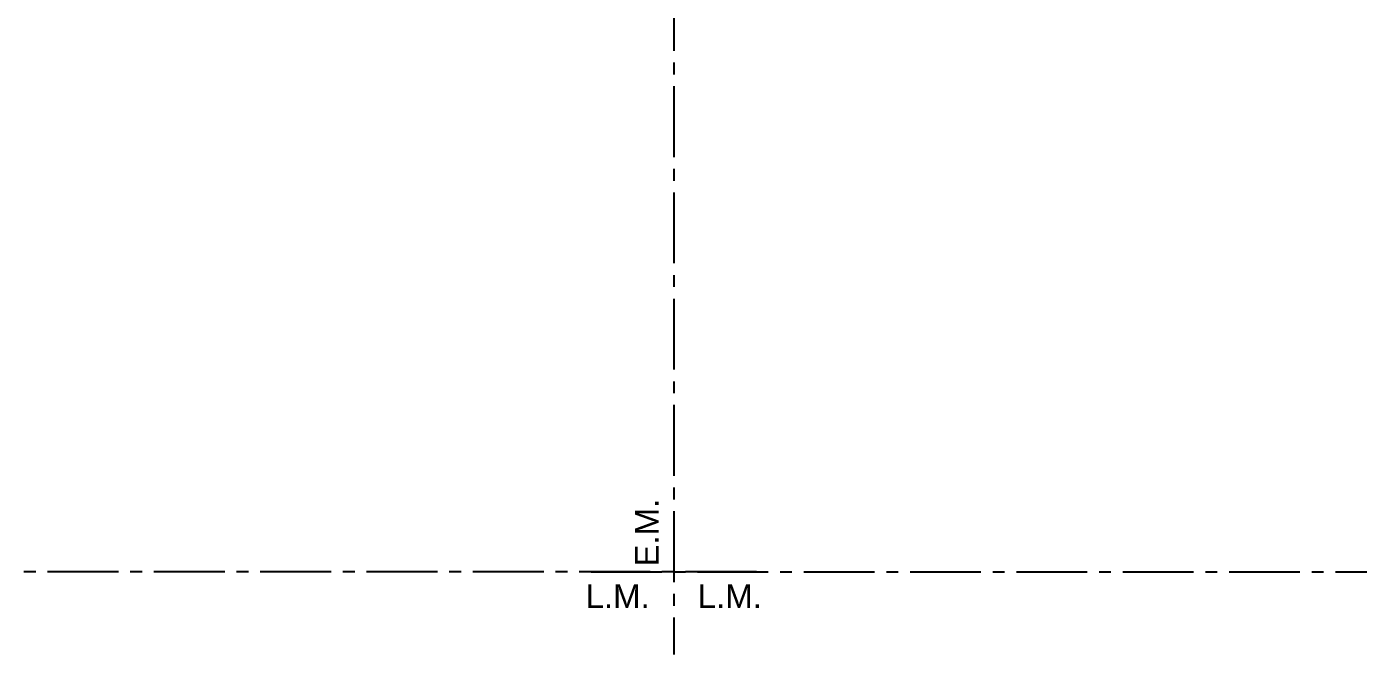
# Model space of a CAD drawing. Header units: millimetres. Extents: x 141 to 475, y -20 to 129.
# Drawn here: x 247.9 to 259.17, y 64.72 to 70.04 of the extents above; entities that cross this region are included whole.
import ezdxf

# ---------------------------------------------------------------- set-up
doc = ezdxf.new("R2010")
doc.units = ezdxf.units.MM
doc.header["$LTSCALE"] = 0.1
doc.header["$MEASUREMENT"] = 0
doc.linetypes.add('ACAD_ISO04W100', pattern=[30, 24, -3, 0, -3])
doc.layers.add('EJES', color=6, linetype='Continuous')
doc.layers.add('Textos', color=7, linetype='Continuous')
doc.styles.add('Diego', font='arial.ttf')

msp = doc.modelspace()

# ---------------------------------------------------------------- linework, layer by layer
at = {"layer": 'EJES', "linetype": 'ACAD_ISO04W100', "ltscale": 0.25}
for p, q in [((253.3729, 81.237), (253.3729, 64.7243)), ((253.3729, 81.237), (253.3729, 64.7243)), ((254.0729, 65.4243), (242.6729, 65.4243)), ((252.6729, 65.4243), (264.0729, 65.4243))]:
    msp.add_line(p, q, dxfattribs=at)

# ---------------------------------------------------------------- texts
at = {"layer": 'Textos', "color": 2, "insert": (253.2454, 66.0428), "char_height": 0.2, "width": 0.738387, "attachment_point": 9, "rotation": 90, "style": 'Diego'}
msp.add_mtext('E.M.', dxfattribs=at)
at = {"layer": 'Textos', "color": 2, "char_height": 0.2, "width": 0.601279, "style": 'Diego'}
for insert, attachment_point in [((253.1703, 65.1164), 9), ((253.5755, 65.1164), 7)]:
    msp.add_mtext('L.M.', dxfattribs=dict(at, insert=insert, attachment_point=attachment_point))

doc.saveas('drawing.dxf')
